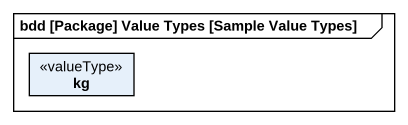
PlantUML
@startuml
mainframe bdd [Package] Value Types [Sample Value Types]
hide circle
hide empty members
class kg <<valueType>>
@enduml
